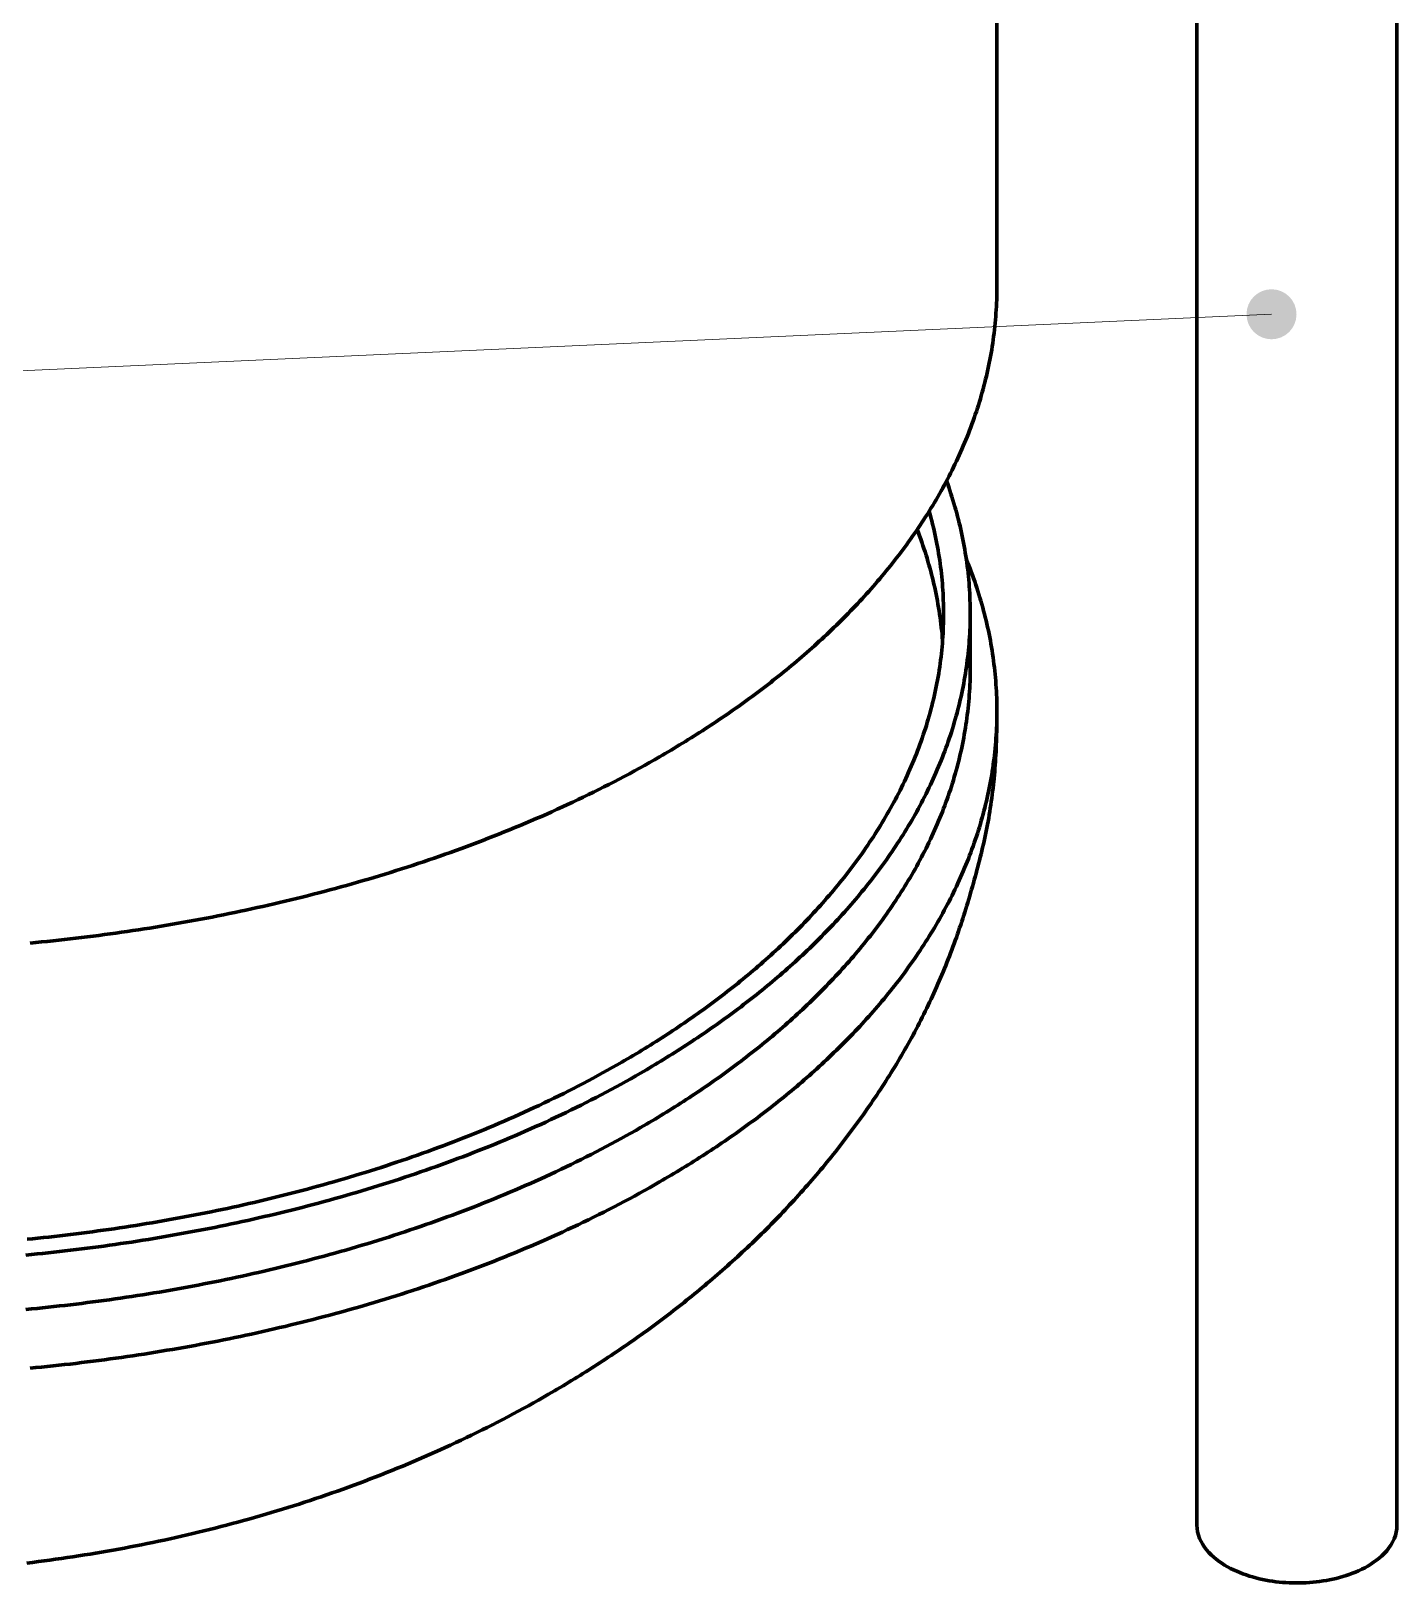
# Model space of a CAD drawing. Header units: millimetres. Extents: x 0 to 841, y 0 to 594.
# Drawn here: x 298.95 to 331.73, y 249.98 to 287.22 of the extents above; entities that cross this region are included whole.
import ezdxf

# ---------------------------------------------------------------- set-up
doc = ezdxf.new("R2010")
doc.units = ezdxf.units.MM
doc.layers.add('01-VISIBLE', color=7, linetype='CONTINUOUS', lineweight=70)
doc.layers.add('08-FINA', color=5, linetype='CONTINUOUS', lineweight=18)

msp = doc.modelspace()

# ---------------------------------------------------------------- hatches: boundary and pattern name
at = {"layer": '08-FINA'}
h = msp.add_hatch(color=7, dxfattribs=at)
h.dxf.hatch_style = 1
edge = h.paths.add_edge_path()
edge.add_arc((328.717, 280.422), 0.6, 0, 360)

# ---------------------------------------------------------------- linework, layer by layer
at = {"layer": '01-VISIBLE'}
for p, q in [((322.126, 281.09), (322.126, 361.597)), ((326.928, 251.367), (326.928, 359.332)), ((331.728, 251.367), (331.728, 359.332)), ((321.486, 271.935), (321.486, 273.241))]:
    msp.add_line(p, q, dxfattribs=at)
for points in [[(314.028, 269.802), (314.097, 269.842), (314.167, 269.883), (314.236, 269.924), (314.305, 269.965), (314.374, 270.006), (314.443, 270.047), (314.512, 270.089), (314.581, 270.131), (314.649, 270.173), (314.718, 270.215), (314.786, 270.257), (314.854, 270.3), (314.922, 270.343), (314.99, 270.386), (315.057, 270.43), (315.125, 270.473), (315.192, 270.517), (315.259, 270.561), (315.327, 270.605), (315.393, 270.65), (315.46, 270.695), (315.527, 270.74), (315.593, 270.785), (315.66, 270.83), (315.726, 270.876), (315.792, 270.922), (315.857, 270.968), (315.923, 271.014), (315.989, 271.061), (316.054, 271.108), (316.119, 271.155), (316.184, 271.202), (316.249, 271.25), (316.313, 271.298), (316.378, 271.346), (316.442, 271.394), (316.506, 271.443), (316.57, 271.492), (316.634, 271.541), (316.697, 271.59), (316.76, 271.64), (316.824, 271.689), (316.886, 271.739), (316.949, 271.79), (317.012, 271.84), (317.074, 271.891), (317.136, 271.942), (317.198, 271.993), (317.26, 272.045), (317.321, 272.097), (317.382, 272.149), (317.443, 272.201), (317.504, 272.254), (317.565, 272.307), (317.625, 272.36), (317.685, 272.413), (317.745, 272.467), (317.805, 272.521), (317.864, 272.575), (317.923, 272.629), (317.982, 272.684), (318.041, 272.739), (318.099, 272.794), (318.157, 272.849), (318.215, 272.905), (318.273, 272.961), (318.33, 273.017), (318.388, 273.074), (318.444, 273.131), (318.501, 273.188), (318.557, 273.245), (318.613, 273.303), (318.669, 273.361), (318.725, 273.419), (318.78, 273.477), (318.835, 273.536), (318.889, 273.595), (318.944, 273.654), (318.998, 273.714), (319.051, 273.774), (319.105, 273.834), (319.158, 273.894), (319.211, 273.955), (319.263, 274.016), (319.315, 274.077), (319.367, 274.138), (319.418, 274.2), (319.469, 274.262), (319.52, 274.324), (319.571, 274.387), (319.621, 274.45), (319.671, 274.513), (319.72, 274.576), (319.769, 274.64), (319.818, 274.704), (319.866, 274.768), (319.914, 274.833), (319.961, 274.898), (320.008, 274.963), (320.055, 275.028), (320.102, 275.094), (320.148, 275.16), (320.193, 275.226), (320.238, 275.292), (320.283, 275.359), (320.328, 275.426), (320.371, 275.494), (320.415, 275.561), (320.458, 275.629), (320.501, 275.697), (320.543, 275.766), (320.585, 275.834), (320.626, 275.903), (320.667, 275.972), (320.707, 276.042), (320.747, 276.112), (320.787, 276.182), (320.826, 276.252), (320.864, 276.322), (320.902, 276.393), (320.94, 276.464), (320.977, 276.536), (321.014, 276.607), (321.05, 276.679), (321.085, 276.751), (321.12, 276.823), (321.155, 276.896), (321.189, 276.969), (321.222, 277.042), (321.255, 277.115), (321.288, 277.189), (321.32, 277.262), (321.351, 277.336), (321.382, 277.411), (321.412, 277.485), (321.442, 277.56), (321.471, 277.635), (321.499, 277.71), (321.527, 277.785), (321.555, 277.861), (321.582, 277.937), (321.608, 278.013), (321.633, 278.089), (321.658, 278.165), (321.683, 278.242), (321.706, 278.319), (321.73, 278.396), (321.752, 278.473), (321.774, 278.55), (321.795, 278.628), (321.816, 278.705), (321.836, 278.783), (321.856, 278.861), (321.874, 278.939), (321.892, 279.018), (321.91, 279.096), (321.927, 279.175), (321.943, 279.254), (321.958, 279.332), (321.973, 279.411), (321.987, 279.491), (322.001, 279.57), (322.013, 279.649), (322.026, 279.729), (322.037, 279.808), (322.048, 279.888), (322.058, 279.968), (322.067, 280.047), (322.076, 280.127), (322.084, 280.207), (322.091, 280.287), (322.098, 280.367), (322.104, 280.448), (322.109, 280.528), (322.114, 280.608), (322.118, 280.688), (322.121, 280.769), (322.123, 280.849), (322.125, 280.929), (322.126, 281.01), (322.126, 281.09)], [(321.486, 273.241), (321.486, 273.322), (321.485, 273.404), (321.483, 273.485), (321.48, 273.566), (321.477, 273.647), (321.473, 273.728), (321.468, 273.809), (321.463, 273.89), (321.457, 273.971), (321.45, 274.052), (321.442, 274.133), (321.434, 274.214), (321.425, 274.294), (321.415, 274.375), (321.404, 274.456), (321.393, 274.536), (321.381, 274.616), (321.368, 274.697), (321.355, 274.777), (321.341, 274.857), (321.326, 274.936), (321.311, 275.016), (321.295, 275.096), (321.278, 275.175), (321.26, 275.255), (321.242, 275.334), (321.223, 275.413), (321.204, 275.491), (321.183, 275.57), (321.163, 275.649), (321.141, 275.727), (321.119, 275.805), (321.096, 275.883), (321.072, 275.961), (321.048, 276.038), (321.024, 276.116), (320.998, 276.193), (320.972, 276.27), (320.945, 276.346), (320.918, 276.423)], [(320.846, 273.241), (320.846, 273.321), (320.845, 273.402), (320.843, 273.482), (320.84, 273.562), (320.837, 273.642), (320.833, 273.723), (320.828, 273.803), (320.823, 273.883), (320.817, 273.963), (320.81, 274.043), (320.802, 274.123), (320.794, 274.202), (320.785, 274.282), (320.775, 274.362), (320.764, 274.441), (320.753, 274.521), (320.741, 274.6), (320.728, 274.68), (320.715, 274.759), (320.701, 274.838), (320.686, 274.917), (320.671, 274.995), (320.655, 275.074), (320.638, 275.153), (320.62, 275.231), (320.602, 275.309), (320.583, 275.387), (320.564, 275.465), (320.543, 275.543), (320.522, 275.62), (320.501, 275.697)], [(320.822, 272.588), (320.816, 272.668), (320.809, 272.749), (320.801, 272.829), (320.792, 272.909), (320.783, 272.99), (320.773, 273.07), (320.762, 273.15), (320.751, 273.23), (320.739, 273.309), (320.726, 273.389), (320.712, 273.469), (320.698, 273.548), (320.683, 273.627), (320.667, 273.707), (320.651, 273.786), (320.634, 273.865), (320.616, 273.943), (320.597, 274.022), (320.578, 274.1), (320.558, 274.179), (320.538, 274.257), (320.517, 274.335), (320.495, 274.412), (320.472, 274.49), (320.449, 274.567), (320.425, 274.644), (320.401, 274.721), (320.376, 274.798), (320.35, 274.874), (320.324, 274.951), (320.297, 275.027), (320.269, 275.103), (320.241, 275.178), (320.212, 275.254)], [(322.126, 270.89), (322.126, 270.971), (322.125, 271.053), (322.123, 271.134), (322.121, 271.216), (322.117, 271.297), (322.113, 271.379), (322.109, 271.46), (322.103, 271.542), (322.097, 271.623), (322.09, 271.704), (322.083, 271.785), (322.075, 271.867), (322.066, 271.948), (322.056, 272.029), (322.045, 272.109), (322.034, 272.19), (322.023, 272.271), (322.01, 272.352), (321.997, 272.432), (321.983, 272.512), (321.969, 272.593), (321.953, 272.673), (321.937, 272.753), (321.921, 272.833), (321.903, 272.912), (321.886, 272.992), (321.867, 273.071), (321.848, 273.151), (321.828, 273.23), (321.807, 273.309), (321.786, 273.387), (321.764, 273.466), (321.741, 273.544), (321.718, 273.622), (321.694, 273.701), (321.67, 273.778), (321.645, 273.856), (321.619, 273.933), (321.593, 274.011), (321.566, 274.088), (321.538, 274.164), (321.51, 274.241), (321.481, 274.317), (321.452, 274.393), (321.422, 274.469), (321.392, 274.545)], [(313.123, 262.476), (313.192, 262.516), (313.261, 262.556), (313.331, 262.597), (313.4, 262.638), (313.468, 262.679), (313.537, 262.72), (313.606, 262.762), (313.674, 262.804), (313.742, 262.846), (313.811, 262.888), (313.879, 262.931), (313.947, 262.973), (314.014, 263.016), (314.082, 263.059), (314.149, 263.103), (314.217, 263.147), (314.284, 263.19), (314.351, 263.235), (314.417, 263.279), (314.484, 263.324), (314.55, 263.369), (314.617, 263.414), (314.683, 263.459), (314.749, 263.505), (314.815, 263.55), (314.88, 263.597), (314.946, 263.643), (315.011, 263.69), (315.076, 263.736), (315.141, 263.783), (315.206, 263.831), (315.27, 263.878), (315.335, 263.926), (315.399, 263.974), (315.463, 264.023), (315.527, 264.071), (315.59, 264.12), (315.654, 264.169), (315.717, 264.219), (315.78, 264.268), (315.843, 264.318), (315.905, 264.368), (315.968, 264.419), (316.03, 264.47), (316.092, 264.521), (316.154, 264.572), (316.215, 264.623), (316.276, 264.675), (316.337, 264.727), (316.398, 264.779), (316.459, 264.832), (316.519, 264.885), (316.579, 264.938), (316.639, 264.991), (316.699, 265.045), (316.758, 265.099), (316.817, 265.153), (316.876, 265.207), (316.935, 265.262), (316.993, 265.317), (317.051, 265.372), (317.109, 265.428), (317.167, 265.484), (317.224, 265.54), (317.281, 265.596), (317.338, 265.653), (317.394, 265.71), (317.45, 265.767), (317.506, 265.825), (317.562, 265.883), (317.617, 265.941), (317.672, 265.999), (317.727, 266.058), (317.781, 266.117), (317.835, 266.176), (317.889, 266.236), (317.942, 266.295), (317.995, 266.356), (318.048, 266.416), (318.101, 266.477), (318.153, 266.538), (318.204, 266.599), (318.256, 266.66), (318.307, 266.722), (318.358, 266.784), (318.408, 266.847), (318.458, 266.91), (318.507, 266.973), (318.557, 267.036), (318.606, 267.1), (318.654, 267.163), (318.702, 267.228), (318.75, 267.292), (318.797, 267.357), (318.844, 267.422), (318.891, 267.487), (318.937, 267.553), (318.982, 267.619), (319.028, 267.685), (319.072, 267.752), (319.117, 267.818), (319.161, 267.885), (319.204, 267.953), (319.247, 268.02), (319.29, 268.088), (319.332, 268.157), (319.374, 268.225), (319.415, 268.294), (319.456, 268.363), (319.496, 268.432), (319.536, 268.502), (319.576, 268.572), (319.614, 268.642), (319.653, 268.712), (319.691, 268.783), (319.728, 268.854), (319.765, 268.925), (319.801, 268.997), (319.837, 269.069), (319.872, 269.141), (319.907, 269.213), (319.941, 269.286), (319.974, 269.358), (320.007, 269.432), (320.04, 269.505), (320.072, 269.578), (320.103, 269.652), (320.134, 269.726), (320.164, 269.801), (320.194, 269.875), (320.223, 269.95), (320.251, 270.025), (320.279, 270.1), (320.306, 270.176), (320.333, 270.251), (320.359, 270.327), (320.384, 270.403), (320.409, 270.48), (320.433, 270.556), (320.456, 270.633), (320.479, 270.71), (320.501, 270.787), (320.523, 270.864), (320.544, 270.942), (320.564, 271.019), (320.584, 271.097), (320.602, 271.175), (320.621, 271.253), (320.638, 271.331), (320.655, 271.41), (320.671, 271.488), (320.686, 271.567), (320.701, 271.646), (320.715, 271.725), (320.729, 271.804), (320.741, 271.883), (320.753, 271.962), (320.764, 272.042), (320.775, 272.121), (320.785, 272.201), (320.794, 272.281), (320.802, 272.36), (320.81, 272.44), (320.817, 272.52), (320.823, 272.6), (320.828, 272.68), (320.833, 272.76), (320.837, 272.84), (320.84, 272.92), (320.843, 273.001), (320.845, 273.081), (320.846, 273.161), (320.846, 273.241)], [(313.575, 262.214), (313.645, 262.255), (313.714, 262.295), (313.783, 262.336), (313.852, 262.377), (313.921, 262.418), (313.99, 262.459), (314.059, 262.501), (314.127, 262.543), (314.196, 262.585), (314.264, 262.627), (314.332, 262.669), (314.4, 262.712), (314.468, 262.755), (314.536, 262.798), (314.603, 262.842), (314.671, 262.885), (314.738, 262.929), (314.805, 262.973), (314.872, 263.018), (314.939, 263.062), (315.005, 263.107), (315.072, 263.152), (315.138, 263.197), (315.204, 263.243), (315.27, 263.289), (315.336, 263.335), (315.402, 263.381), (315.467, 263.427), (315.532, 263.474), (315.598, 263.521), (315.663, 263.568), (315.727, 263.616), (315.792, 263.664), (315.856, 263.712), (315.92, 263.76), (315.985, 263.808), (316.048, 263.857), (316.112, 263.906), (316.175, 263.955), (316.239, 264.005), (316.302, 264.054), (316.365, 264.104), (316.427, 264.155), (316.49, 264.205), (316.552, 264.256), (316.614, 264.307), (316.676, 264.358), (316.737, 264.41), (316.799, 264.461), (316.86, 264.513), (316.921, 264.566), (316.981, 264.618), (317.042, 264.671), (317.102, 264.724), (317.162, 264.778), (317.222, 264.831), (317.281, 264.885), (317.341, 264.939), (317.4, 264.994), (317.458, 265.048), (317.517, 265.103), (317.575, 265.159), (317.633, 265.214), (317.691, 265.27), (317.748, 265.326), (317.806, 265.382), (317.863, 265.439), (317.919, 265.496), (317.976, 265.553), (318.032, 265.61), (318.088, 265.668), (318.143, 265.726), (318.198, 265.784), (318.253, 265.843), (318.308, 265.902), (318.362, 265.961), (318.416, 266.02), (318.47, 266.08), (318.523, 266.14), (318.577, 266.2), (318.629, 266.261), (318.682, 266.322), (318.734, 266.383), (318.786, 266.444), (318.837, 266.506), (318.888, 266.568), (318.939, 266.63), (318.989, 266.692), (319.039, 266.755), (319.089, 266.818), (319.138, 266.882), (319.187, 266.945), (319.236, 267.009), (319.284, 267.074), (319.332, 267.138), (319.379, 267.203), (319.426, 267.268), (319.473, 267.333), (319.519, 267.399), (319.565, 267.465), (319.61, 267.531), (319.655, 267.598), (319.7, 267.664), (319.744, 267.731), (319.788, 267.799), (319.831, 267.866), (319.874, 267.934), (319.917, 268.002), (319.959, 268.071), (320, 268.14), (320.041, 268.209), (320.082, 268.278), (320.122, 268.347), (320.162, 268.417), (320.201, 268.487), (320.239, 268.558), (320.278, 268.628), (320.315, 268.699), (320.352, 268.77), (320.389, 268.842), (320.425, 268.913), (320.461, 268.985), (320.496, 269.058), (320.531, 269.13), (320.565, 269.203), (320.598, 269.276), (320.631, 269.349), (320.664, 269.422), (320.696, 269.496), (320.727, 269.57), (320.758, 269.644), (320.788, 269.718), (320.818, 269.793), (320.847, 269.868), (320.875, 269.943), (320.903, 270.018), (320.931, 270.094), (320.957, 270.17), (320.983, 270.245), (321.009, 270.322), (321.034, 270.398), (321.058, 270.475), (321.081, 270.551), (321.104, 270.628), (321.127, 270.705), (321.149, 270.783), (321.17, 270.86), (321.19, 270.938), (321.21, 271.016), (321.229, 271.094), (321.247, 271.172), (321.265, 271.25), (321.282, 271.328), (321.299, 271.407), (321.315, 271.486), (321.33, 271.565), (321.344, 271.644), (321.358, 271.723), (321.371, 271.802), (321.383, 271.881), (321.395, 271.961), (321.406, 272.04), (321.416, 272.12), (321.426, 272.2), (321.435, 272.279), (321.443, 272.359), (321.451, 272.439), (321.457, 272.519), (321.463, 272.599), (321.469, 272.679), (321.473, 272.76), (321.477, 272.84), (321.481, 272.92), (321.483, 273), (321.485, 273.081), (321.486, 273.161), (321.486, 273.241)], [(313.575, 260.908), (313.645, 260.948), (313.714, 260.989), (313.783, 261.029), (313.852, 261.07), (313.921, 261.111), (313.99, 261.153), (314.059, 261.194), (314.127, 261.236), (314.196, 261.278), (314.264, 261.321), (314.332, 261.363), (314.4, 261.406), (314.468, 261.449), (314.536, 261.492), (314.603, 261.535), (314.671, 261.579), (314.738, 261.623), (314.805, 261.667), (314.872, 261.711), (314.939, 261.756), (315.005, 261.801), (315.072, 261.846), (315.138, 261.891), (315.204, 261.937), (315.27, 261.982), (315.336, 262.028), (315.402, 262.075), (315.467, 262.121), (315.532, 262.168), (315.598, 262.215), (315.663, 262.262), (315.727, 262.31), (315.792, 262.357), (315.856, 262.405), (315.92, 262.453), (315.985, 262.502), (316.048, 262.551), (316.112, 262.6), (316.175, 262.649), (316.239, 262.698), (316.302, 262.748), (316.365, 262.798), (316.427, 262.848), (316.49, 262.899), (316.552, 262.949), (316.614, 263), (316.676, 263.052), (316.737, 263.103), (316.799, 263.155), (316.86, 263.207), (316.921, 263.259), (316.981, 263.312), (317.042, 263.365), (317.102, 263.418), (317.162, 263.471), (317.222, 263.525), (317.281, 263.579), (317.341, 263.633), (317.4, 263.687), (317.458, 263.742), (317.517, 263.797), (317.575, 263.852), (317.633, 263.908), (317.691, 263.964), (317.748, 264.02), (317.806, 264.076), (317.863, 264.133), (317.919, 264.189), (317.976, 264.247), (318.032, 264.304), (318.088, 264.362), (318.143, 264.42), (318.198, 264.478), (318.253, 264.537), (318.308, 264.595), (318.362, 264.655), (318.416, 264.714), (318.47, 264.774), (318.523, 264.834), (318.577, 264.894), (318.629, 264.954), (318.682, 265.015), (318.734, 265.076), (318.786, 265.138), (318.837, 265.199), (318.888, 265.261), (318.939, 265.324), (318.989, 265.386), (319.039, 265.449), (319.089, 265.512), (319.138, 265.575), (319.187, 265.639), (319.236, 265.703), (319.284, 265.767), (319.332, 265.832), (319.379, 265.896), (319.426, 265.961), (319.473, 266.027), (319.519, 266.092), (319.565, 266.158), (319.61, 266.225), (319.655, 266.291), (319.7, 266.358), (319.744, 266.425), (319.788, 266.492), (319.831, 266.56), (319.874, 266.628), (319.917, 266.696), (319.959, 266.764), (320, 266.833), (320.041, 266.902), (320.082, 266.971), (320.122, 267.041), (320.162, 267.111), (320.201, 267.181), (320.239, 267.251), (320.278, 267.322), (320.315, 267.393), (320.352, 267.464), (320.389, 267.535), (320.425, 267.607), (320.461, 267.679), (320.496, 267.751), (320.531, 267.824), (320.565, 267.896), (320.598, 267.969), (320.631, 268.042), (320.664, 268.116), (320.696, 268.19), (320.727, 268.264), (320.758, 268.338), (320.788, 268.412), (320.818, 268.487), (320.847, 268.562), (320.875, 268.637), (320.903, 268.712), (320.931, 268.787), (320.957, 268.863), (320.983, 268.939), (321.009, 269.015), (321.034, 269.092), (321.058, 269.168), (321.081, 269.245), (321.104, 269.322), (321.127, 269.399), (321.149, 269.476), (321.17, 269.554), (321.19, 269.631), (321.21, 269.709), (321.229, 269.787), (321.247, 269.865), (321.265, 269.944), (321.282, 270.022), (321.299, 270.101), (321.315, 270.179), (321.33, 270.258), (321.344, 270.337), (321.358, 270.416), (321.371, 270.496), (321.383, 270.575), (321.395, 270.654), (321.406, 270.734), (321.416, 270.814), (321.426, 270.893), (321.435, 270.973), (321.443, 271.053), (321.451, 271.133), (321.457, 271.213), (321.463, 271.293), (321.469, 271.373), (321.473, 271.453), (321.477, 271.533), (321.481, 271.614), (321.483, 271.694), (321.485, 271.774), (321.486, 271.854), (321.486, 271.935)], [(322.126, 270.89), (322.126, 270.809), (322.126, 270.729), (322.125, 270.649), (322.124, 270.569), (322.123, 270.489), (322.122, 270.408), (322.12, 270.328), (322.117, 270.248), (322.115, 270.168), (322.112, 270.088), (322.108, 270.007), (322.105, 269.927), (322.1, 269.847), (322.096, 269.767), (322.091, 269.687), (322.085, 269.607), (322.079, 269.527), (322.073, 269.447), (322.066, 269.367), (322.058, 269.287), (322.05, 269.208), (322.042, 269.128), (322.033, 269.048), (322.023, 268.968), (322.013, 268.889), (322.003, 268.809), (321.992, 268.73), (321.98, 268.65), (321.968, 268.571), (321.956, 268.492), (321.943, 268.413), (321.929, 268.334), (321.915, 268.255), (321.9, 268.176), (321.885, 268.097), (321.87, 268.018), (321.853, 267.94), (321.837, 267.861), (321.82, 267.783), (321.802, 267.705), (321.784, 267.627), (321.765, 267.548), (321.746, 267.471), (321.727, 267.393), (321.707, 267.315), (321.687, 267.237), (321.667, 267.16), (321.647, 267.082), (321.626, 267.005), (321.605, 266.927), (321.584, 266.85), (321.562, 266.772), (321.541, 266.695), (321.519, 266.618), (321.496, 266.541), (321.474, 266.464), (321.451, 266.387), (321.428, 266.31), (321.405, 266.234), (321.381, 266.157), (321.357, 266.08), (321.333, 266.004), (321.308, 265.928), (321.283, 265.851), (321.258, 265.775), (321.232, 265.699), (321.206, 265.623), (321.18, 265.547), (321.154, 265.472), (321.127, 265.396), (321.099, 265.321), (321.072, 265.245), (321.044, 265.17), (321.016, 265.095), (320.987, 265.02), (320.958, 264.945), (320.928, 264.871), (320.899, 264.796), (320.868, 264.722), (320.838, 264.648), (320.807, 264.574), (320.776, 264.5), (320.744, 264.426), (320.712, 264.353), (320.68, 264.279), (320.647, 264.206), (320.614, 264.133), (320.581, 264.06), (320.547, 263.987), (320.512, 263.915), (320.478, 263.842), (320.443, 263.77), (320.408, 263.698), (320.372, 263.626), (320.336, 263.554), (320.3, 263.483), (320.263, 263.411), (320.226, 263.34), (320.189, 263.269), (320.151, 263.198), (320.113, 263.128), (320.075, 263.057), (320.036, 262.987), (319.997, 262.917), (319.958, 262.847), (319.918, 262.777), (319.878, 262.708), (319.838, 262.638), (319.797, 262.569), (319.756, 262.5), (319.715, 262.431), (319.674, 262.363), (319.632, 262.294), (319.59, 262.226), (319.547, 262.158), (319.504, 262.09), (319.461, 262.022), (319.418, 261.955), (319.375, 261.888), (319.331, 261.82), (319.286, 261.754), (319.242, 261.687), (319.197, 261.62), (319.152, 261.554), (319.107, 261.488), (319.061, 261.422), (319.016, 261.356), (318.97, 261.29), (318.923, 261.224), (318.877, 261.159), (318.83, 261.094), (318.783, 261.029), (318.735, 260.964), (318.688, 260.9), (318.64, 260.835), (318.592, 260.771), (318.544, 260.707), (318.495, 260.643), (318.446, 260.579), (318.397, 260.516), (318.348, 260.453), (318.298, 260.39), (318.249, 260.327), (318.199, 260.264), (318.148, 260.201), (318.098, 260.139), (318.047, 260.077), (317.996, 260.015), (317.945, 259.953), (317.894, 259.892), (317.842, 259.83), (317.79, 259.769), (317.738, 259.708), (317.686, 259.647), (317.633, 259.587), (317.581, 259.526), (317.528, 259.466), (317.474, 259.406), (317.421, 259.346), (317.367, 259.286), (317.313, 259.227), (317.259, 259.168), (317.205, 259.109), (317.15, 259.05), (317.096, 258.991), (317.041, 258.933), (316.985, 258.875), (316.93, 258.817), (316.874, 258.759), (316.819, 258.701), (316.763, 258.644), (316.706, 258.586), (316.65, 258.529), (316.593, 258.473), (316.537, 258.416), (316.479, 258.36), (316.422, 258.303), (316.365, 258.248), (316.307, 258.192), (316.249, 258.136), (316.191, 258.081), (316.133, 258.026), (316.075, 257.971), (316.016, 257.916), (315.957, 257.861), (315.898, 257.807), (315.839, 257.753), (315.779, 257.699), (315.72, 257.645), (315.66, 257.592), (315.6, 257.538), (315.54, 257.485), (315.48, 257.432), (315.419, 257.38), (315.359, 257.327), (315.298, 257.275), (315.237, 257.223), (315.176, 257.171), (315.114, 257.119), (315.053, 257.068), (314.991, 257.017), (314.929, 256.966), (314.867, 256.915), (314.805, 256.864), (314.742, 256.814), (314.68, 256.763), (314.617, 256.713), (314.554, 256.664), (314.491, 256.614), (314.428, 256.565), (314.365, 256.515), (314.301, 256.466), (314.238, 256.418), (314.174, 256.369), (314.11, 256.321), (314.046, 256.272), (313.981, 256.224), (313.917, 256.177), (313.852, 256.129), (313.788, 256.082), (313.723, 256.034), (313.658, 255.987), (313.593, 255.941), (313.527, 255.894), (313.462, 255.848), (313.396, 255.802), (313.33, 255.756), (313.265, 255.71), (313.199, 255.664), (313.132, 255.619), (313.066, 255.574), (313, 255.529), (312.933, 255.484), (312.866, 255.439), (312.8, 255.395), (312.733, 255.351), (312.665, 255.307), (312.598, 255.263), (312.531, 255.219), (312.463, 255.176), (312.396, 255.133), (312.328, 255.09), (312.26, 255.047), (312.192, 255.005), (312.124, 254.962), (312.056, 254.92), (311.988, 254.878), (311.919, 254.836), (311.85, 254.795), (311.782, 254.753), (311.713, 254.712), (311.644, 254.671), (311.575, 254.63), (311.506, 254.59), (311.436, 254.549), (311.367, 254.509)], [(314.028, 259.602), (314.097, 259.642), (314.167, 259.682), (314.236, 259.723), (314.305, 259.764), (314.374, 259.805), (314.443, 259.847), (314.512, 259.888), (314.581, 259.93), (314.649, 259.972), (314.718, 260.014), (314.786, 260.057), (314.854, 260.1), (314.922, 260.142), (314.99, 260.186), (315.057, 260.229), (315.125, 260.273), (315.192, 260.316), (315.259, 260.361), (315.327, 260.405), (315.393, 260.449), (315.46, 260.494), (315.527, 260.539), (315.593, 260.584), (315.66, 260.63), (315.726, 260.675), (315.792, 260.721), (315.857, 260.768), (315.923, 260.814), (315.989, 260.861), (316.054, 260.907), (316.119, 260.955), (316.184, 261.002), (316.249, 261.05), (316.313, 261.097), (316.378, 261.145), (316.442, 261.194), (316.506, 261.242), (316.57, 261.291), (316.634, 261.34), (316.697, 261.389), (316.76, 261.439), (316.824, 261.489), (316.886, 261.539), (316.949, 261.589), (317.012, 261.64), (317.074, 261.691), (317.136, 261.742), (317.198, 261.793), (317.26, 261.844), (317.321, 261.896), (317.382, 261.948), (317.443, 262.001), (317.504, 262.053), (317.565, 262.106), (317.625, 262.159), (317.685, 262.213), (317.745, 262.266), (317.805, 262.32), (317.864, 262.374), (317.923, 262.429), (317.982, 262.483), (318.041, 262.538), (318.099, 262.593), (318.157, 262.649), (318.215, 262.705), (318.273, 262.761), (318.33, 262.817), (318.388, 262.873), (318.444, 262.93), (318.501, 262.987), (318.557, 263.045), (318.613, 263.102), (318.669, 263.16), (318.725, 263.218), (318.78, 263.277), (318.835, 263.336), (318.889, 263.394), (318.944, 263.454), (318.998, 263.513), (319.051, 263.573), (319.105, 263.633), (319.158, 263.694), (319.211, 263.754), (319.263, 263.815), (319.315, 263.876), (319.367, 263.938), (319.418, 264), (319.469, 264.062), (319.52, 264.124), (319.571, 264.186), (319.621, 264.249), (319.671, 264.312), (319.72, 264.376), (319.769, 264.44), (319.818, 264.504), (319.866, 264.568), (319.914, 264.632), (319.961, 264.697), (320.008, 264.762), (320.055, 264.828), (320.102, 264.893), (320.148, 264.959), (320.193, 265.025), (320.238, 265.092), (320.283, 265.159), (320.328, 265.226), (320.371, 265.293), (320.415, 265.361), (320.458, 265.428), (320.501, 265.497), (320.543, 265.565), (320.585, 265.634), (320.626, 265.703), (320.667, 265.772), (320.707, 265.841), (320.747, 265.911), (320.787, 265.981), (320.826, 266.051), (320.864, 266.122), (320.902, 266.193), (320.94, 266.264), (320.977, 266.335), (321.014, 266.407), (321.05, 266.478), (321.085, 266.551), (321.12, 266.623), (321.155, 266.695), (321.189, 266.768), (321.222, 266.841), (321.255, 266.915), (321.288, 266.988), (321.32, 267.062), (321.351, 267.136), (321.382, 267.21), (321.412, 267.285), (321.442, 267.359), (321.471, 267.434), (321.499, 267.51), (321.527, 267.585), (321.555, 267.66), (321.582, 267.736), (321.608, 267.812), (321.633, 267.888), (321.658, 267.965), (321.683, 268.041), (321.706, 268.118), (321.73, 268.195), (321.752, 268.272), (321.774, 268.35), (321.795, 268.427), (321.816, 268.505), (321.836, 268.583), (321.856, 268.661), (321.874, 268.739), (321.892, 268.817), (321.91, 268.896), (321.927, 268.974), (321.943, 269.053), (321.958, 269.132), (321.973, 269.211), (321.987, 269.29), (322.001, 269.369), (322.013, 269.449), (322.026, 269.528), (322.037, 269.608), (322.048, 269.687), (322.058, 269.767), (322.067, 269.847), (322.076, 269.927), (322.084, 270.007), (322.091, 270.087), (322.098, 270.167), (322.104, 270.247), (322.109, 270.327), (322.114, 270.408), (322.118, 270.488), (322.121, 270.568), (322.123, 270.649), (322.125, 270.729), (322.126, 270.809), (322.126, 270.89)], [(298.924, 265.334), (299.061, 265.347), (299.199, 265.361), (299.336, 265.375), (299.473, 265.389), (299.61, 265.404), (299.748, 265.419), (299.885, 265.435), (300.022, 265.451), (300.159, 265.467), (300.296, 265.484), (300.433, 265.501), (300.57, 265.519), (300.706, 265.537), (300.843, 265.555), (300.98, 265.574), (301.116, 265.594), (301.253, 265.613), (301.389, 265.633), (301.526, 265.654), (301.662, 265.675), (301.799, 265.696), (301.935, 265.718), (302.071, 265.74), (302.207, 265.763), (302.343, 265.786), (302.479, 265.81), (302.615, 265.834), (302.751, 265.858), (302.887, 265.883), (303.022, 265.908), (303.158, 265.934), (303.293, 265.96), (303.429, 265.986), (303.564, 266.013), (303.699, 266.041), (303.834, 266.068), (303.97, 266.097), (304.104, 266.125), (304.239, 266.155), (304.374, 266.184), (304.509, 266.214), (304.643, 266.245), (304.778, 266.276), (304.912, 266.307), (305.046, 266.339), (305.181, 266.371), (305.315, 266.404), (305.449, 266.437), (305.582, 266.471), (305.716, 266.505), (305.85, 266.539), (305.983, 266.574), (306.117, 266.61), (306.25, 266.646), (306.383, 266.682), (306.516, 266.719), (306.649, 266.757), (306.781, 266.794), (306.914, 266.833), (307.046, 266.871), (307.179, 266.911), (307.311, 266.95), (307.443, 266.991), (307.575, 267.031), (307.706, 267.072), (307.838, 267.114), (307.969, 267.156), (308.101, 267.199), (308.232, 267.242), (308.363, 267.286), (308.493, 267.33), (308.624, 267.374), (308.754, 267.419), (308.884, 267.465), (309.015, 267.511), (309.144, 267.558), (309.274, 267.605), (309.404, 267.653), (309.533, 267.701), (309.662, 267.749), (309.791, 267.799), (309.92, 267.848), (310.048, 267.899), (310.176, 267.949), (310.304, 268.001), (310.432, 268.053), (310.56, 268.105), (310.687, 268.158), (310.815, 268.211), (310.942, 268.265), (311.068, 268.32), (311.195, 268.375), (311.321, 268.431), (311.447, 268.487), (311.573, 268.544), (311.698, 268.601), (311.824, 268.659), (311.949, 268.718), (312.073, 268.777), (312.198, 268.836), (312.322, 268.896), (312.446, 268.957), (312.569, 269.019), (312.693, 269.081), (312.816, 269.143), (312.938, 269.206), (313.061, 269.27), (313.183, 269.334), (313.305, 269.399), (313.426, 269.465), (313.547, 269.531), (313.668, 269.598), (313.788, 269.665), (313.908, 269.733), (314.028, 269.802)], [(298.821, 257.85), (298.955, 257.863), (299.089, 257.876), (299.224, 257.89), (299.358, 257.904), (299.492, 257.918), (299.626, 257.933), (299.76, 257.948), (299.893, 257.964), (300.027, 257.98), (300.161, 257.996), (300.295, 258.013), (300.428, 258.03), (300.562, 258.048), (300.696, 258.066), (300.829, 258.084), (300.963, 258.103), (301.096, 258.123), (301.229, 258.142), (301.363, 258.162), (301.496, 258.183), (301.629, 258.204), (301.762, 258.225), (301.895, 258.247), (302.028, 258.269), (302.161, 258.291), (302.294, 258.314), (302.427, 258.338), (302.559, 258.362), (302.692, 258.386), (302.824, 258.41), (302.957, 258.436), (303.089, 258.461), (303.222, 258.487), (303.354, 258.513), (303.486, 258.54), (303.618, 258.567), (303.75, 258.595), (303.882, 258.623), (304.013, 258.651), (304.145, 258.68), (304.277, 258.71), (304.408, 258.739), (304.539, 258.77), (304.671, 258.8), (304.802, 258.831), (304.933, 258.863), (305.064, 258.895), (305.195, 258.927), (305.325, 258.96), (305.456, 258.993), (305.586, 259.027), (305.717, 259.061), (305.847, 259.096), (305.977, 259.131), (306.107, 259.167), (306.237, 259.203), (306.367, 259.239), (306.497, 259.276), (306.626, 259.314), (306.755, 259.352), (306.885, 259.39), (307.014, 259.429), (307.143, 259.468), (307.271, 259.508), (307.4, 259.548), (307.529, 259.589), (307.657, 259.63), (307.785, 259.671), (307.913, 259.714), (308.041, 259.756), (308.169, 259.799), (308.296, 259.843), (308.424, 259.887), (308.551, 259.931), (308.678, 259.976), (308.805, 260.022), (308.932, 260.068), (309.058, 260.115), (309.184, 260.162), (309.31, 260.209), (309.436, 260.257), (309.562, 260.306), (309.688, 260.355), (309.813, 260.405), (309.938, 260.455), (310.063, 260.505), (310.188, 260.557), (310.312, 260.608), (310.436, 260.661), (310.56, 260.713), (310.684, 260.767), (310.808, 260.82), (310.931, 260.875), (311.054, 260.93), (311.177, 260.985), (311.3, 261.041), (311.422, 261.098), (311.544, 261.155), (311.666, 261.213), (311.788, 261.271), (311.909, 261.33), (312.03, 261.389), (312.151, 261.449), (312.271, 261.51), (312.391, 261.571), (312.511, 261.632), (312.631, 261.695), (312.75, 261.758), (312.869, 261.821), (312.987, 261.885), (313.106, 261.95), (313.224, 262.015), (313.341, 262.081), (313.458, 262.147), (313.575, 262.214)], [(298.849, 258.227), (298.98, 258.24), (299.111, 258.253), (299.242, 258.267), (299.373, 258.281), (299.504, 258.296), (299.634, 258.311), (299.765, 258.326), (299.896, 258.341), (300.026, 258.357), (300.157, 258.374), (300.287, 258.391), (300.418, 258.408), (300.548, 258.426), (300.679, 258.444), (300.809, 258.462), (300.939, 258.481), (301.069, 258.5), (301.2, 258.52), (301.33, 258.54), (301.46, 258.56), (301.59, 258.581), (301.719, 258.602), (301.849, 258.624), (301.979, 258.646), (302.109, 258.668), (302.238, 258.691), (302.368, 258.714), (302.497, 258.738), (302.627, 258.762), (302.756, 258.786), (302.885, 258.811), (303.014, 258.837), (303.143, 258.862), (303.272, 258.888), (303.401, 258.915), (303.53, 258.942), (303.659, 258.969), (303.787, 258.997), (303.916, 259.025), (304.044, 259.054), (304.173, 259.083), (304.301, 259.113), (304.429, 259.142), (304.557, 259.173), (304.685, 259.204), (304.813, 259.235), (304.941, 259.266), (305.068, 259.299), (305.196, 259.331), (305.323, 259.364), (305.451, 259.397), (305.578, 259.431), (305.705, 259.466), (305.832, 259.5), (305.958, 259.535), (306.085, 259.571), (306.212, 259.607), (306.338, 259.644), (306.464, 259.681), (306.591, 259.718), (306.717, 259.756), (306.843, 259.794), (306.968, 259.833), (307.094, 259.872), (307.219, 259.912), (307.345, 259.952), (307.47, 259.993), (307.595, 260.034), (307.72, 260.076), (307.844, 260.118), (307.969, 260.16), (308.093, 260.203), (308.217, 260.247), (308.341, 260.291), (308.465, 260.335), (308.589, 260.38), (308.713, 260.426), (308.836, 260.472), (308.959, 260.518), (309.082, 260.565), (309.205, 260.612), (309.327, 260.66), (309.45, 260.709), (309.572, 260.758), (309.694, 260.807), (309.815, 260.857), (309.937, 260.908), (310.058, 260.959), (310.179, 261.01), (310.3, 261.062), (310.421, 261.115), (310.541, 261.168), (310.661, 261.221), (310.781, 261.276), (310.901, 261.33), (311.021, 261.386), (311.14, 261.441), (311.259, 261.498), (311.377, 261.555), (311.496, 261.612), (311.614, 261.67), (311.732, 261.728), (311.849, 261.788), (311.967, 261.847), (312.084, 261.907), (312.2, 261.968), (312.317, 262.03), (312.433, 262.092), (312.549, 262.154), (312.664, 262.217), (312.779, 262.281), (312.894, 262.345), (313.009, 262.41), (313.123, 262.476)], [(298.821, 256.544), (298.955, 256.556), (299.089, 256.57), (299.224, 256.583), (299.358, 256.597), (299.492, 256.612), (299.626, 256.627), (299.76, 256.642), (299.893, 256.657), (300.027, 256.673), (300.161, 256.69), (300.295, 256.707), (300.428, 256.724), (300.562, 256.742), (300.696, 256.76), (300.829, 256.778), (300.963, 256.797), (301.096, 256.816), (301.229, 256.836), (301.363, 256.856), (301.496, 256.876), (301.629, 256.897), (301.762, 256.919), (301.895, 256.94), (302.028, 256.962), (302.161, 256.985), (302.294, 257.008), (302.427, 257.031), (302.559, 257.055), (302.692, 257.079), (302.824, 257.104), (302.957, 257.129), (303.089, 257.155), (303.222, 257.181), (303.354, 257.207), (303.486, 257.234), (303.618, 257.261), (303.75, 257.288), (303.882, 257.316), (304.013, 257.345), (304.145, 257.374), (304.277, 257.403), (304.408, 257.433), (304.539, 257.463), (304.671, 257.494), (304.802, 257.525), (304.933, 257.557), (305.064, 257.588), (305.195, 257.621), (305.325, 257.654), (305.456, 257.687), (305.586, 257.721), (305.717, 257.755), (305.847, 257.79), (305.977, 257.825), (306.107, 257.86), (306.237, 257.896), (306.367, 257.933), (306.497, 257.97), (306.626, 258.007), (306.755, 258.045), (306.885, 258.083), (307.014, 258.122), (307.143, 258.162), (307.271, 258.201), (307.4, 258.241), (307.529, 258.282), (307.657, 258.323), (307.785, 258.365), (307.913, 258.407), (308.041, 258.45), (308.169, 258.493), (308.296, 258.536), (308.424, 258.58), (308.551, 258.625), (308.678, 258.67), (308.805, 258.716), (308.932, 258.762), (309.058, 258.808), (309.184, 258.855), (309.31, 258.903), (309.436, 258.951), (309.562, 259), (309.688, 259.049), (309.813, 259.098), (309.938, 259.148), (310.063, 259.199), (310.188, 259.25), (310.312, 259.302), (310.436, 259.354), (310.56, 259.407), (310.684, 259.46), (310.808, 259.514), (310.931, 259.568), (311.054, 259.623), (311.177, 259.679), (311.3, 259.735), (311.422, 259.791), (311.544, 259.849), (311.666, 259.906), (311.788, 259.964), (311.909, 260.023), (312.03, 260.083), (312.151, 260.143), (312.271, 260.203), (312.391, 260.264), (312.511, 260.326), (312.631, 260.388), (312.75, 260.451), (312.869, 260.515), (312.987, 260.579), (313.106, 260.643), (313.224, 260.709), (313.341, 260.774), (313.458, 260.841), (313.575, 260.908)], [(298.924, 255.134), (299.061, 255.147), (299.199, 255.16), (299.336, 255.174), (299.473, 255.189), (299.61, 255.204), (299.748, 255.219), (299.885, 255.234), (300.022, 255.25), (300.159, 255.267), (300.296, 255.283), (300.433, 255.301), (300.57, 255.318), (300.706, 255.336), (300.843, 255.355), (300.98, 255.374), (301.116, 255.393), (301.253, 255.413), (301.389, 255.433), (301.526, 255.453), (301.662, 255.474), (301.799, 255.496), (301.935, 255.518), (302.071, 255.54), (302.207, 255.563), (302.343, 255.586), (302.479, 255.609), (302.615, 255.633), (302.751, 255.657), (302.887, 255.682), (303.022, 255.708), (303.158, 255.733), (303.293, 255.759), (303.429, 255.786), (303.564, 255.813), (303.699, 255.84), (303.834, 255.868), (303.97, 255.896), (304.104, 255.925), (304.239, 255.954), (304.374, 255.984), (304.509, 256.014), (304.643, 256.044), (304.778, 256.075), (304.912, 256.107), (305.046, 256.138), (305.181, 256.171), (305.315, 256.203), (305.449, 256.237), (305.582, 256.27), (305.716, 256.304), (305.85, 256.339), (305.983, 256.374), (306.117, 256.409), (306.25, 256.445), (306.383, 256.482), (306.516, 256.519), (306.649, 256.556), (306.781, 256.594), (306.914, 256.632), (307.046, 256.671), (307.179, 256.71), (307.311, 256.75), (307.443, 256.79), (307.575, 256.831), (307.706, 256.872), (307.838, 256.914), (307.969, 256.956), (308.101, 256.998), (308.232, 257.041), (308.363, 257.085), (308.493, 257.129), (308.624, 257.174), (308.754, 257.219), (308.884, 257.265), (309.015, 257.311), (309.144, 257.357), (309.274, 257.404), (309.404, 257.452), (309.533, 257.5), (309.662, 257.549), (309.791, 257.598), (309.92, 257.648), (310.048, 257.698), (310.176, 257.749), (310.304, 257.8), (310.432, 257.852), (310.56, 257.905), (310.687, 257.957), (310.815, 258.011), (310.942, 258.065), (311.068, 258.12), (311.195, 258.175), (311.321, 258.23), (311.447, 258.287), (311.573, 258.343), (311.698, 258.401), (311.824, 258.459), (311.949, 258.517), (312.073, 258.576), (312.198, 258.636), (312.322, 258.696), (312.446, 258.757), (312.569, 258.818), (312.693, 258.88), (312.816, 258.943), (312.938, 259.006), (313.061, 259.07), (313.183, 259.134), (313.305, 259.199), (313.426, 259.264), (313.547, 259.331), (313.668, 259.397), (313.788, 259.465), (313.908, 259.533), (314.028, 259.602)], [(298.844, 250.459), (298.982, 250.476), (299.121, 250.494), (299.259, 250.512), (299.397, 250.53), (299.535, 250.549), (299.673, 250.569), (299.811, 250.589), (299.949, 250.609), (300.087, 250.63), (300.225, 250.652), (300.363, 250.674), (300.5, 250.697), (300.638, 250.72), (300.775, 250.744), (300.913, 250.768), (301.05, 250.793), (301.187, 250.818), (301.324, 250.844), (301.461, 250.871), (301.598, 250.898), (301.735, 250.925), (301.871, 250.953), (302.008, 250.982), (302.144, 251.011), (302.281, 251.041), (302.417, 251.071), (302.553, 251.102), (302.689, 251.133), (302.825, 251.165), (302.96, 251.198), (303.096, 251.231), (303.231, 251.264), (303.366, 251.298), (303.501, 251.333), (303.636, 251.368), (303.771, 251.404), (303.906, 251.44), (304.041, 251.477), (304.175, 251.514), (304.309, 251.552), (304.443, 251.59), (304.577, 251.629), (304.711, 251.669), (304.844, 251.709), (304.978, 251.75), (305.111, 251.791), (305.244, 251.833), (305.377, 251.875), (305.51, 251.918), (305.642, 251.961), (305.775, 252.005), (305.907, 252.05), (306.039, 252.095), (306.171, 252.141), (306.302, 252.187), (306.434, 252.234), (306.565, 252.281), (306.696, 252.329), (306.827, 252.378), (306.957, 252.427), (307.087, 252.477), (307.218, 252.527), (307.347, 252.578), (307.477, 252.629), (307.607, 252.681), (307.736, 252.734), (307.865, 252.787), (307.994, 252.841), (308.122, 252.895), (308.25, 252.95), (308.378, 253.005), (308.506, 253.061), (308.634, 253.118), (308.761, 253.175), (308.888, 253.232), (309.014, 253.291), (309.141, 253.35), (309.267, 253.409), (309.393, 253.469), (309.519, 253.53), (309.644, 253.591), (309.769, 253.653), (309.894, 253.715), (310.018, 253.778), (310.142, 253.841), (310.266, 253.906), (310.39, 253.97), (310.513, 254.036), (310.636, 254.101), (310.759, 254.168), (310.881, 254.235), (311.003, 254.303), (311.125, 254.371), (311.246, 254.44), (311.367, 254.509)], [(326.928, 251.367), (326.932, 251.286), (326.944, 251.205), (326.964, 251.127), (326.991, 251.05), (327.025, 250.976), (327.065, 250.905), (327.109, 250.838), (327.159, 250.773), (327.212, 250.712), (327.269, 250.654), (327.329, 250.6), (327.392, 250.548), (327.457, 250.499), (327.523, 250.453), (327.592, 250.41), (327.662, 250.369), (327.734, 250.331), (327.807, 250.295), (327.881, 250.261), (327.956, 250.23), (328.031, 250.201), (328.108, 250.173), (328.185, 250.148), (328.263, 250.125), (328.341, 250.103), (328.42, 250.084), (328.499, 250.066), (328.579, 250.05), (328.659, 250.036), (328.739, 250.023), (328.819, 250.012), (328.9, 250.003), (328.981, 249.996), (329.062, 249.99), (329.143, 249.985), (329.224, 249.982), (329.305, 249.981), (329.387, 249.981), (329.468, 249.983), (329.549, 249.987), (329.63, 249.992), (329.711, 249.999), (329.792, 250.007), (329.872, 250.017), (329.953, 250.029), (330.033, 250.042), (330.112, 250.057), (330.192, 250.074), (330.271, 250.092), (330.35, 250.113), (330.428, 250.135), (330.505, 250.159), (330.582, 250.185), (330.658, 250.213), (330.734, 250.244), (330.808, 250.276), (330.882, 250.311), (330.954, 250.347), (331.025, 250.387)], [(331.025, 250.387), (331.097, 250.43), (331.167, 250.477), (331.236, 250.526), (331.301, 250.578), (331.365, 250.634), (331.425, 250.693), (331.481, 250.755), (331.534, 250.821), (331.582, 250.89), (331.624, 250.963), (331.66, 251.039), (331.689, 251.118), (331.71, 251.199), (331.723, 251.283), (331.728, 251.367)]]:
    msp.add_lwpolyline(points, dxfattribs=at)
at = {"layer": '08-FINA'}
msp.add_line((51.495, 267.903), (328.717, 280.422), dxfattribs=at)

doc.saveas('drawing.dxf')
